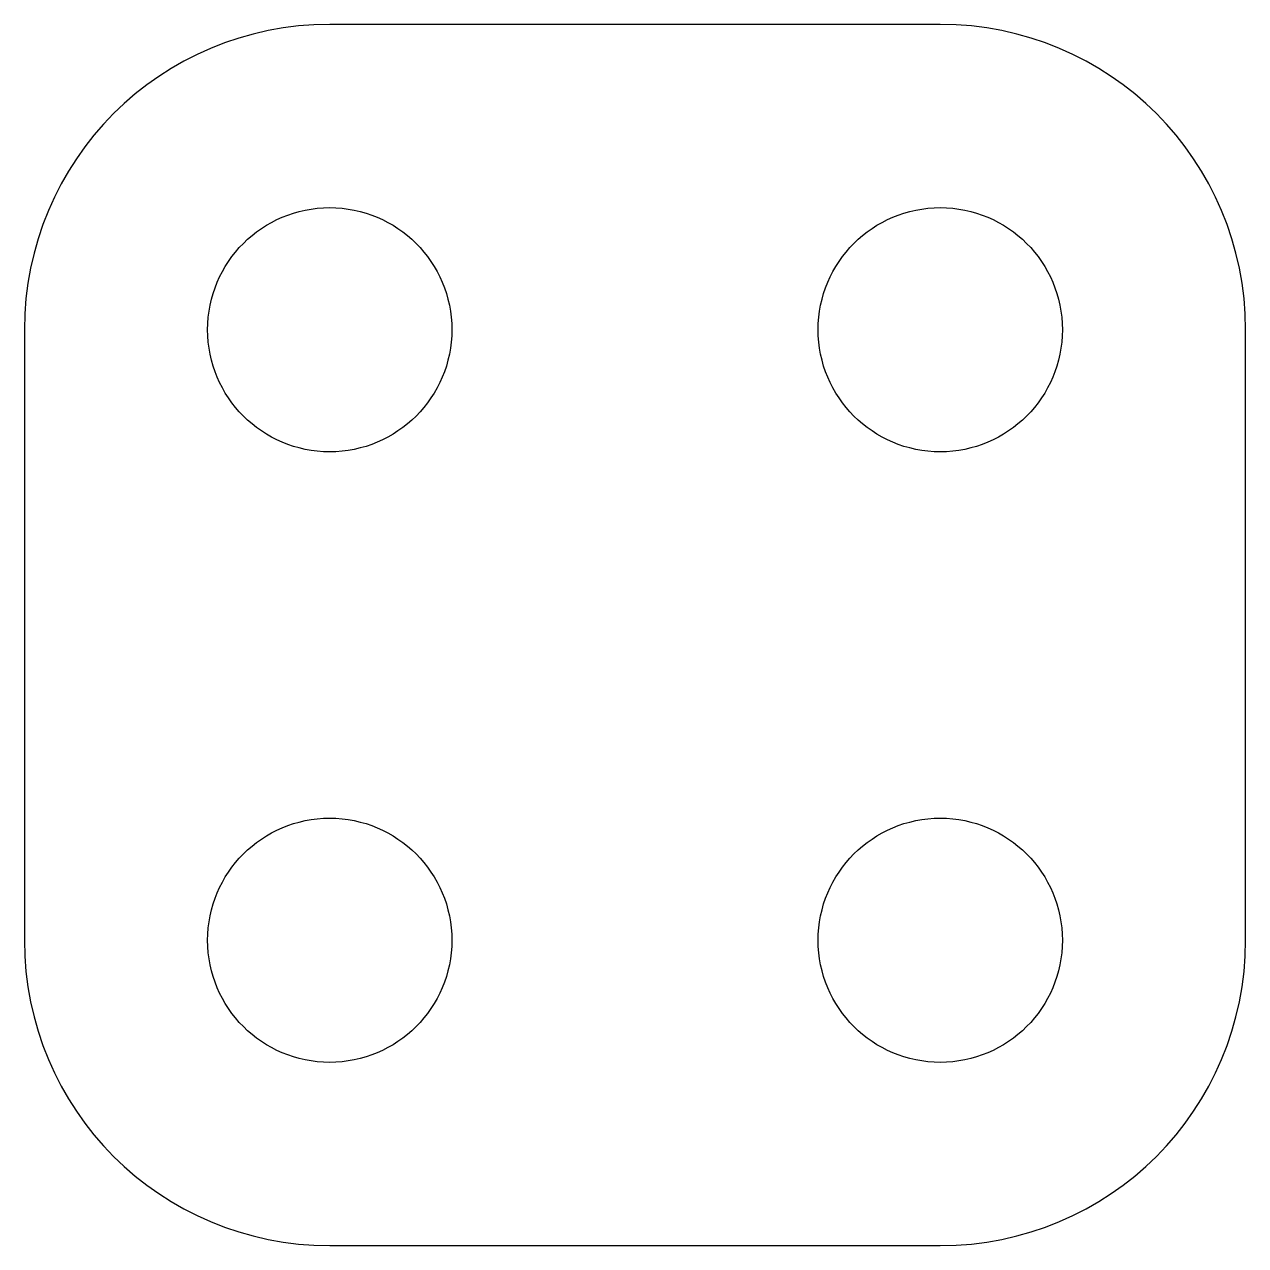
# Model space of a CAD drawing. Extents: x 0 to 20, y 0 to 20.
import ezdxf

# ---------------------------------------------------------------- set-up
doc = ezdxf.new("R2010")
doc.units = 0
doc.layers.add('Layer_1', color=7, linetype='CONTINUOUS')

msp = doc.modelspace()

# ---------------------------------------------------------------- linework, layer by layer
at = {"layer": 'Layer_1', "color": 7}
for points in [[(15, 20.000009), (4.999986, 20.00002)], [(-0.000001, 15.000013), (-0.000002, 5.000019)], [(7.000001, 15.000004), (7.000001, 15.000004)], [(17.000001, 15.000004), (17.000001, 15.000004)], [(20.000001, 10.000037), (20.000001, 15.000013)], [(20.000001, 5.000047), (20.000001, 10.000037)], [(7, 5.000004), (7, 5.000004)], [(17, 5.000004), (17, 5.000004)], [(4.999985, 0.000001), (15, 0.000029)]]:
    msp.add_lwpolyline(points, dxfattribs=at)
for points in [[(4.999986, 20.00002), (2.229989, 20.000023), (-0.000001, 17.770004), (-0.000001, 15.000013)], [(20.000001, 15.000013), (20.000001, 17.769993), (17.769997, 20.000006), (15, 20.000009)], [(3.000001, 15.000004), (3.000001, 16.104573), (3.895431, 17.000003), (5.000001, 17.000003)], [(5.000001, 17.000003), (6.10457, 17.000003), (7.000001, 16.104573), (7.000001, 15.000004)], [(13.000001, 15.000004), (13.000001, 16.104573), (13.895432, 17.000003), (15.000001, 17.000003)], [(15.000001, 17.000003), (16.104571, 17.000003), (17.000001, 16.104573), (17.000001, 15.000004)], [(5.000001, 13.000004), (3.895431, 13.000004), (3.000001, 13.895434), (3.000001, 15.000004)], [(7.000001, 15.000004), (7.000001, 13.895434), (6.10457, 13.000004), (5.000001, 13.000004)], [(15.000001, 13.000004), (13.895432, 13.000004), (13.000001, 13.895434), (13.000001, 15.000004)], [(17.000001, 15.000004), (17.000001, 13.895434), (16.104571, 13.000004), (15.000001, 13.000004)], [(3, 5.000004), (3, 6.104574), (3.895431, 7.000004), (5, 7.000004)], [(5, 7.000004), (6.104569, 7.000004), (7, 6.104574), (7, 5.000004)], [(13, 5.000004), (13, 6.104574), (13.895431, 7.000004), (15, 7.000004)], [(15, 7.000004), (16.10457, 7.000004), (17, 6.104574), (17, 5.000004)], [(-0.000002, 5.000019), (-0.000002, 2.230008), (2.229988, 0.000001), (4.999985, 0.000001)], [(15, 0.000029), (17.769997, 0.000029), (20.000001, 2.230064), (20.000001, 5.000047)], [(5, 3.000004), (3.895431, 3.000004), (3, 3.895434), (3, 5.000004)], [(7, 5.000004), (7, 3.895434), (6.104569, 3.000004), (5, 3.000004)], [(15, 3.000004), (13.895431, 3.000004), (13, 3.895434), (13, 5.000004)], [(17, 5.000004), (17, 3.895434), (16.10457, 3.000004), (15, 3.000004)]]:
    msp.add_open_spline(points, degree=3, dxfattribs=at)

doc.saveas('drawing.dxf')
